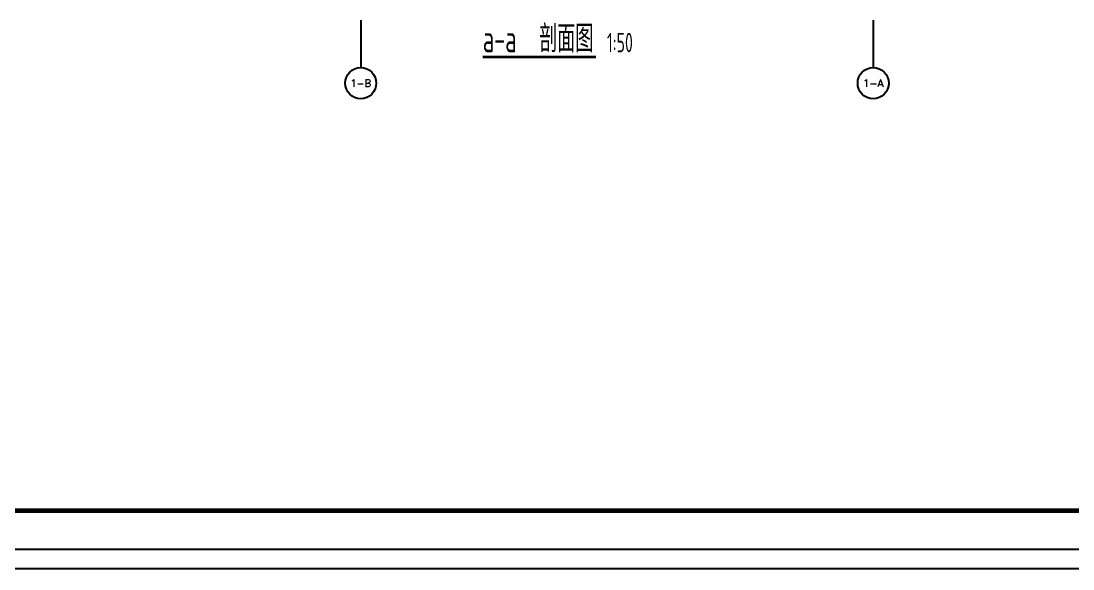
# Model space of a CAD drawing. Header units: millimetres. Extents: x -1048436 to -185795, y -983427 to 400387.
# Drawn here: x -600194 to -586647, y -688850 to -681797 of the extents above; entities that cross this region are included whole.
import ezdxf
from ezdxf.enums import TextEntityAlignment as Align

# ---------------------------------------------------------------- set-up
doc = ezdxf.new("R2010")
doc.units = ezdxf.units.MM
doc.header["$LTSCALE"] = 500
doc.linetypes.add('DOTE', pattern=[2.42, 2, -0.2, 0.02, -0.2])
for name, color, linetype in [('C-SHET-TTLB', 11, 'Continuous'), ('PUB_TEXT', 7, 'Continuous'), ('建-文字', 4, 'Continuous'), ('建-符号', 13, 'Continuous'), ('建-轴线', 16, 'DOTE')]:
    doc.layers.add(name, color=color, linetype=linetype)
doc.styles.add('_TCH_AXIS', font='COMPLEX', dxfattribs={"bigfont": 'GBCBIG'})
doc.styles.add('ECADI', font='hzs.shx', dxfattribs={"width": 0.7, "bigfont": 'hztxt.shx'})
doc.styles.add('XD2008', font='xd-hzs.shx', dxfattribs={"width": 0.7, "bigfont": 'xd-hztxt.shx'})

# ---------------------------------------------------------------- blocks, each defined once
blk = doc.blocks.new('集团图框A1')
at = {"layer": 'C-SHET-TTLB'}
for points in [[(1095.85, -95.53), (1095.85, -699.53), (244.85, -699.53), (244.85, -95.53)], [(1090.85, -100.53), (1090.85, -694.53), (249.85, -694.53), (249.85, -100.53)]]:
    blk.add_lwpolyline(points, close=True, dxfattribs=at)
at = {"layer": 'C-SHET-TTLB', "const_width": 1.2}
blk.add_lwpolyline([(268.25, -110.53), (1080.85, -110.53), (1080.85, -684.53), (268.25, -684.53)], close=True, dxfattribs=at)
at = {"color": 2, "style": 'ECADI', "width": 0.7}
for tag, p in [('序号1', (1009.72, -381.88)), ('记要1', (1037.92, -381.9)), ('日期1', (1073.26, -381.71)), ('序号2', (1009.72, -387.77)), ('记要2', (1037.92, -387.79)), ('日期2', (1073.26, -387.6)), ('序号3', (1009.72, -393.63)), ('记要3', (1037.92, -393.65)), ('日期3', (1073.26, -393.46)), ('序号4', (1009.72, -399.51)), ('记要4', (1037.92, -399.53)), ('日期4', (1073.26, -399.35)), ('合作设计单位', (1042.53, -542.75)), ('审定人', (1041.84, -561.74)), ('审核人', (1041.84, -571.23)), ('设计总负责人', (1041.84, -580.99)), ('专业负责人', (1041.84, -591.72)), ('校对人', (1041.84, -601.96)), ('设计人', (1041.84, -611.83)), ('建设单位上', (1044.38, -619.93)), ('建设单位中', (1044.38, -623.89)), ('建设单位下', (1044.38, -627.74)), ('项目名称上', (1044.35, -632.3)), ('项目名称中', (1044.35, -636.38)), ('项目名称下', (1044.35, -640.33)), ('子项', (1043.59, -646.93)), ('图名上', (1044.47, -653.59)), ('图名中', (1044.47, -657.5)), ('图名下', (1044.47, -661.62)), ('工程编号', (1027.1, -667.58)), ('阶段', (1063.92, -667.61)), ('比例', (1025.96, -674.19)), ('专业', (1063.72, -673.97)), ('日期', (1026.1, -680.73)), ('图别、图号', (1066.05, -680.84))]:
    blk.add_attdef(tag, text='', height=3.5, dxfattribs=at).set_placement(p, align=Align.MIDDLE)
blk = doc.blocks.new('A1')
blk.add_blockref('集团图框A1', (-609654.51, -640037.88))

msp = doc.modelspace()

# ---------------------------------------------------------------- linework, layer by layer
at = {"layer": '建-符号'}
for p, q in [((-595819.6, -682195.1), (-595819.6, -682397.3)), ((-589219.6, -682195.1), (-589219.6, -682397.3))]:
    msp.add_line(p, q, dxfattribs=at)
at = {"layer": '建-符号', "const_width": 35}
msp.add_lwpolyline([(-594248.1, -682258.4), (-592787.9, -682258.4)], dxfattribs=at)
at = {"layer": '建-符号'}
for centre in [(-595819.6, -682597.3), (-589219.6, -682597.3)]:
    msp.add_circle(centre, 200, dxfattribs=at)
at = {"layer": '建-轴线'}
for p, q in [((-595819.6, -666057.9), (-595819.6, -682195.1)), ((-589219.6, -666057.9), (-589219.6, -682195.1))]:
    msp.add_line(p, q, dxfattribs=at)

# ---------------------------------------------------------------- block references
at = {"xscale": 50, "yscale": 50, "zscale": 50}
msp.add_blockref('A1', (29849014, 31348020.2), dxfattribs=at)

# ---------------------------------------------------------------- texts
at = {"layer": 'PUB_TEXT', "style": 'XD2008', "width": 0.7}
for s, height, p in [('剖面图', 350, (-593521.5, -682199.4)), ('a-a', 350, (-594248.1, -682199.4)), ('1:50', 250, (-592647.9, -682199.4))]:
    msp.add_text(s, height=height, dxfattribs=at).set_placement(p)
at = {"layer": '建-文字', "style": '_TCH_AXIS'}
for s, height, p, p2 in [('1-B', 95.32, (-595951.3, -682645), (-595688, -682645)), ('1-A', 93.89, (-589351.5, -682644.3), (-589087.8, -682644.3))]:
    msp.add_text(s, height=height, dxfattribs=at).set_placement(p, p2, align=Align.FIT)

doc.saveas('drawing.dxf')
